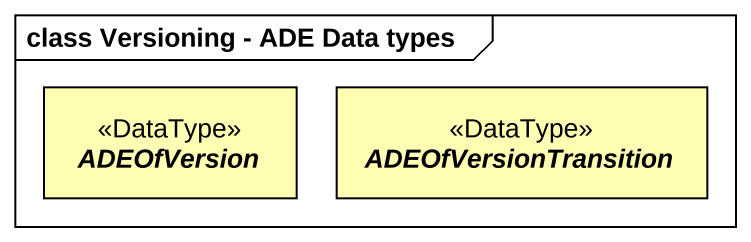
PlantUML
@startuml
mainframe class Versioning - ADE Data types
hide circle
hide empty members
abstract class ADEOfVersion <<DataType>> #FFFFB3
abstract class ADEOfVersionTransition <<DataType>> #FFFFB3
@enduml
